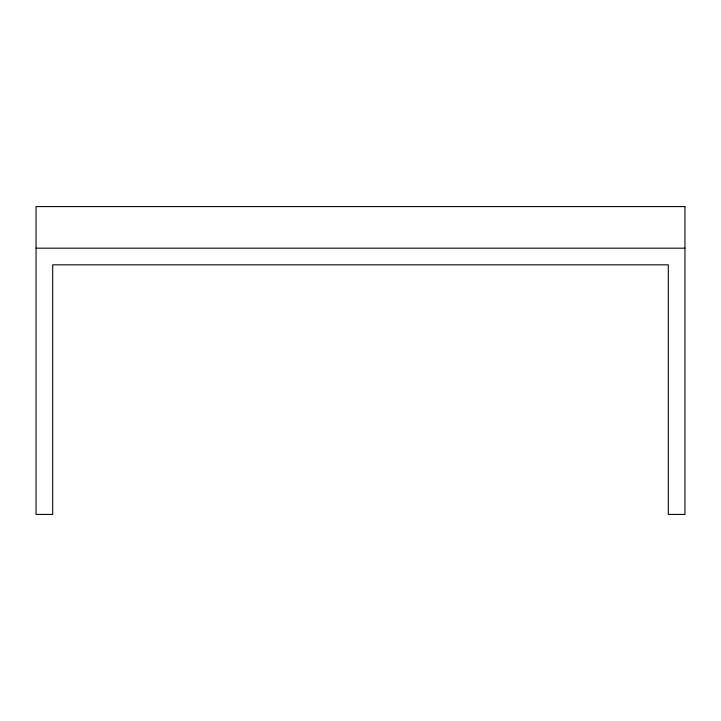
<?xml version="1.0" encoding="UTF-8"?>
<svg xmlns="http://www.w3.org/2000/svg" width="721" height="721" viewBox="0 0 721 721"><rect width="100%" height="100%" fill="white"/><g stroke="black" fill="none" stroke-linecap="round" stroke-linejoin="round"><path stroke-width="1.08" d="M36.05 248.186L684.95 248.186M684.95 206.594L36.05 206.594L36.05 514.406L52.687 514.406L52.687 264.832L668.313 264.832L668.313 514.406L684.95 514.406L684.95 206.594"/></g></svg>
